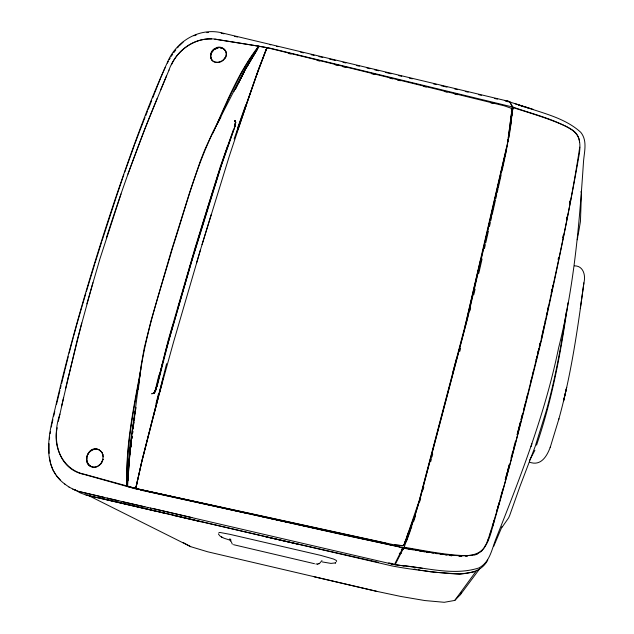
<?xml version="1.0" encoding="UTF-8"?>
<svg xmlns="http://www.w3.org/2000/svg" width="634" height="634" viewBox="0 0 634 634"><rect width="100%" height="100%" fill="white"/><g stroke="black" fill="none" stroke-linecap="round" stroke-linejoin="round"><path stroke-width="0.95" d="M249.915 61.744L243.052 73.14L212.16 133.6L204.679 150.028L200.098 161.733L189.709 192.237L171.22 251.302L151.193 320.146L144.227 348.129L141.033 366.23L130.232 448.317L129.13 464.199M49.056 443.697L49.135 453.365M127.743 477.418L129.542 448.214L135.09 410.887M403.224 548.925L403.279 547.554L401.346 547.134M508.722 137.744L512.914 107.075L509.617 101.567L220.046 32.437C198.505 28.15 176.902 41.226 168.081 60.888C147.92 105.038 131.65 150.955 115.943 196.865C92.619 266.557 71.571 337.042 55.095 408.684C48.945 433.212 40.655 466.711 65.033 484.21M128.028 480.754L129.193 460.791M129.693 453.69L129.74 452.842L127.577 486.135L135.787 488.513L394.602 544.931L402.796 545.755L404.088 544.804L415.191 514.388L419.09 502.057M129.209 460.783L130.327 449.49M86.795 457.788C86.24 461.251 87.817 465.087 91.09 466.624M86.945 457.803C85.923 462.717 90.171 467.955 95.322 467.147M579.73 147.151C570.101 211.447 555.138 274.942 541.587 338.516C524.31 406.497 508.936 475.238 487.284 541.951M558.728 419.47C571.202 374.789 577.693 328.729 583.906 282.843C585.848 275.6 583.462 265.709 574.459 265.86M49.46 439.085L49.618 437.238M235.143 126.039L235.689 122.338L234.945 120.706L235.634 121.926L235.143 126.039L220.917 166.726L191.69 261.43L168.826 340.41L157.224 385.884M233.439 129.645L220.363 166.544L195.09 247.846L168.279 340.101L156.107 388.46L155.187 391.36L153.19 393.516L155.021 391.646L156.107 389.046L154.324 392.937L156.012 389.514L157.169 385.139L154.268 392.89L151.653 393.801L153.42 393.326L154.537 391.701M129.621 455.719L127.014 485.985L127.521 486.167M129.708 454.982L130.152 451.273M57.234 427.768C52.44 447.374 63.662 470.111 84.267 474.232L127.141 486.016M235.539 123.995L235.563 121.482L234.572 120.65L235.689 122.338L234.897 126.34L220.759 166.71L194.273 252.158M511.147 116.244L507.525 143.062L465.087 325.987M512.914 107.075C533.067 114.199 554.536 118.97 572.859 130.366C580.411 135.43 580.522 145.202 579.397 153.269C568.563 215.394 555.432 277.121 541.808 338.683C525.824 404.326 509.237 469.881 490.391 534.763C487.475 543.433 482.957 553.609 472.79 555.21C449.546 557.54 426.508 551.128 403.628 547.934L403.739 548.553L414.715 516.631L420.77 496.192L468.003 316.731L506.407 149.672L509.728 132.427L512.914 107.542C530.729 113.288 548.798 118.487 565.877 126.237C572.367 129.463 579.405 134.519 579.571 142.499M510.473 127.379L511.448 119.382M138.386 389.276C142.737 340.45 159.332 294.002 172.765 247.181C187.03 203.34 198.109 157.826 220.854 117.33M265.4 51.711L266.787 47.875M509.371 129.677L509.902 125.437M511.511 113.272L511.995 109.389L511.305 108.263L504.165 105.791L267.001 47.677L259.171 46.345L258.617 46.345L245.199 69.788M510.719 119.683L511.995 109.389M511.939 115.42L512.914 107.542L512.153 111.727M508.848 133.869L509.268 130.517M510.005 124.621L511.868 110.126L511.194 108.897M508.325 137.8L508.587 135.834M130.382 448.333L131.595 439.758M131.84 438.062L132.078 436.366M132.49 433.426L132.768 431.469M133.164 428.695L133.417 426.888M133.798 424.186L134.059 422.363M134.448 419.621L134.709 417.798M130.319 449.316L130.097 450.861L130.327 449.387M580.276 308.631L583.906 282.843M130.287 448.991L129.915 451.543M130.612 447.984L130.937 445.662M507.834 141.247L508.08 139.52M130.509 447.683L131.404 441.494M131.896 438.102L132.141 436.406M132.569 433.474L132.847 431.516M133.251 428.743L133.512 426.944M130.097 450.568L130.303 449.141M131.286 443.301L131.515 441.732M131.999 438.363L132.244 436.675M130.533 447.778L130.873 445.496M130.564 447.873L130.905 445.544M50.165 433.561L50.443 431.722M131.262 443.166L131.5 441.589M132.213 431.35L135.422 411.3M166.599 363.694L142 460.236L135.787 488.513L141.477 463.129L157.937 398.723M566.241 312.055C561.542 344.151 555.701 376.136 547.213 407.464A136.318 132.609 0.3 0 1 545.66 412.861L535.175 446.51L519.999 486.31L509.736 515.331L508.634 517.827L502.049 527.29M568.032 302.711C561.225 349.944 552.769 397.169 537.418 442.484L536.578 445.147M135.747 409.398L136.072 407.511M511.369 111.909L512.264 106.924L509.617 101.567L505.147 100.695M508.088 141.422L508.42 139.567M577.265 239.779L577.748 237.14M577.915 236.213L580.427 221.607L581.521 190.858L580.895 192.078M511.376 112.21L511.828 109.809M51.33 426.983L51.703 425.073M135.914 487.934L136.104 486.96M569.942 201.065L569.578 202.912L569.998 201.065M140.867 368.853C133.719 407.282 125.405 446.059 126.919 485.375M140.296 373.727C133.52 410.769 125.595 448.198 127.228 486.064M566.455 218.873L566.772 216.979M505.147 156.535L506.685 148.911M562.675 237.623L562.992 235.761M235.563 121.482L234.58 126.507M58.328 421.325L63.622 397.502M59.913 414.113C51.671 437.056 56.585 468.788 84.274 474.47L135.922 488.965M137.633 479.47L136.033 486.785M546.286 316.358L547.031 312.617M547.499 310.747L548.434 306.079M158.968 374.948L155.235 390.338M501.985 171.117L504.957 157.446M136.429 485.509L136.944 483.132M137.697 479.518L142.103 460.252L163.128 378.062M506.891 146.517L466.854 320.487L419.336 501.098M51.893 424.122L52.907 419.613M498.205 188.021L501.145 174.873M61.577 406.275L77.324 339.61L92.905 282.724M541.167 339.087L543.243 329.609M543.734 327.715L544.091 325.821M545.018 322.032L545.375 320.138M484.463 248.488L485.343 244.653M485.779 242.727L488.394 231.204M489.488 226.409L490.359 222.566M490.795 220.648L491.667 216.804M492.103 214.886L495.376 200.479M495.82 198.561L496.691 194.717M497.127 192.799L497.999 188.956M480.413 260.614L466.418 320.852L419.129 500.908L407.083 536.182M478.789 273.286L482.062 259.005M65.73 388.048L68.131 377.69M68.21 377.634L81.731 323.007M235.373 122.988L234.326 126.467M473.78 294.731L475.088 289.152M53.724 416.015L54.778 411.561M159.562 375.273L162.851 361.729M536.118 360.033L537.03 356.221M539.304 346.695L540.216 342.883M536.182 360.033L537.093 356.221M539.375 346.695L540.287 342.883M56.474 404.476L57.329 400.942M469.968 310.66L470.65 307.839M62.734 378.926L65.048 369.44M57.543 400.062L59.905 390.449M60.373 388.531L61.086 385.646M61.553 383.721L62.497 379.877M234.897 126.34L235.436 124.169M65.278 368.497L68.218 356.72M530.468 382.888L531.958 377.175M532.37 375.273L533.384 371.461M155.996 403.723L158.54 393.619M153.737 415.032L161.932 383.839M523.47 410.333L525.713 401.837M526.133 399.943L527.654 394.269M69.146 353.114L71.951 342.32M459.84 351.276L460.577 348.431M517.146 434.591L520.554 421.547L517.209 434.599M522.495 414.089L521.037 419.684L522.559 414.097M510.917 458.319L512.977 450.726M513.413 448.824L515.474 441.224M452.557 373.481L456.845 357.211M430.676 461.718L431.437 458.85M431.944 456.94L432.705 454.079M505.25 479.756L507.224 472.306M507.715 470.436L509.197 464.849M505.314 479.764L507.287 472.306M507.779 470.444L509.253 464.849M159.237 393.841L173.581 341.948L200.495 249.709L229.246 156.321L246.158 105.363M500.115 498.95L502.865 488.901M72.189 341.417L73.187 337.748M73.687 335.909L76.445 325.821M165.395 352.393L192.934 256.207M497.024 510.267L499.085 502.722M497.088 510.275L499.148 502.73M423.029 489.931L423.821 487.078M86.85 303.876L99.459 260.487M172.892 324.98L165.3 352.282L156.012 389.514M492.356 526.949L494.179 520.506L492.412 526.957M76.69 324.901L82.143 305.865M419.882 501.209L420.667 498.514M177.782 308.449C193.552 254.091 209.386 199.718 227.59 146.113M196.556 262.952L200.495 249.709M82.428 304.922L85.796 293.558M86.359 291.664L88.324 285.031M226.267 54.635C225.324 60.23 218.579 64.105 213.42 61.371M531.078 446.59L531.918 443.752M529.366 462.099C540.889 466.569 547.015 456.226 550.399 446.804M88.602 284.111L94.743 263.998M550.201 447.461L558.95 418.733M202.016 244.676L211.257 214.458M99.364 260.582L121.023 193.949M103.001 459.254C102.09 463.842 97.763 467.987 92.873 467.242M103.073 459.262L101.075 463.652L97.184 466.584M95.029 263.086L101.741 241.633M414.691 518.422L415.555 515.672M489.9 534.787L491.326 530.436M86.858 456.987C87.746 452.47 92.049 448.46 96.82 449.023M87.009 457.011C87.888 451.067 95.615 446.487 100.592 450.917M102.034 240.706L116.188 197.245M106.353 237.924C121.435 190.747 138.26 144.116 157.208 98.341M238.035 129.217L258.648 69.193L264.299 54.405M156.107 388.46L154.268 392.89L153.42 393.326M116.498 196.342L122.6 178.305M236.323 133.409L256.73 74.741M413.534 521.806L414.406 519.27M234.144 138.981L258.577 69.122L266.066 49.928M256.77 74.875L267.001 47.677L266.755 48.192M122.909 177.409L123.844 174.738M124.771 172.068L134.63 144.473M237.378 128.631L245.746 104.919M394.586 544.812L402.788 545.62L404.072 544.646L405.784 539.835M404.072 544.646L408.597 531.966M407.408 537.434L409.152 532.552M410.903 527.654L412.663 522.733M127.925 174.128L145.043 128.377L166.465 76.017M406.323 541.761L410.594 530.008M410.927 529.105L411.799 526.727M534.882 450.283L529.715 460.078M134.963 143.609L139.211 132.355M502.096 526.426L493.68 546.405M487.229 541.943L488.6 538.353M266.407 48.866L264.227 54.389M139.535 131.492L143.585 121.086M156.146 388.745L155.021 391.646L153.19 393.516M148.229 109.325L151.692 100.544M152.731 97.905L154.458 93.515M143.926 120.222L145.004 117.488M145.725 115.665L147.524 111.116M154.799 92.635L157.486 85.883M157.826 85.035L160.592 78.204M160.473 90.266L169.048 70.017M160.957 77.332L163.136 72.11M212.945 133.092C226.124 103.374 238.249 72.561 258.276 46.607M266.534 48.818L266.827 48.113M217.375 123.709L229.064 97.834L240.888 73.916L248.845 60.523L258.87 46.234L255.423 45.672M163.493 71.317L165.276 67.355M168.961 70.128C175.729 50.165 196.683 35.242 218.001 39.585L255.534 45.624M233.867 91.542L243.583 72.062L254.361 54.104M238.265 83.751L242.006 75.961M240.175 79.646L242.988 73.94M240.888 78.545L241.966 76.31M242.299 75.628L244.328 71.499M235.729 88.625L237.314 85.392M237.702 84.584L246.103 67.917L259.171 46.345M243.9 71.824L235.246 89.394M243.313 73.267L244.328 71.23L243.242 73.338M87.326 494.94L190.699 546.674L207.659 551.786L376.675 591.332L400.823 596.459L424.835 600.549L444.299 602.3L454.768 600.422L460.355 594.692L461.576 592.251M395.053 564.72L404.326 565.972L394.443 564.561L402.923 547.768L143.213 490.494L129.724 487.078M235.626 122.711L235.04 120.983M403.628 547.934L395.117 564.72M167.392 63.107L168.272 61.379M484.851 546.682L487.76 541M154.458 392.501L155.251 390.996L153.872 393.135L152.77 393.516L154.268 392.89M171.481 64.771C178.336 49.365 194.392 38.254 211.463 38.951M224.658 58.716C230.134 52.685 221.987 43.889 215.354 48.287C208.665 50.791 208.855 62.378 216.773 62.449M225.791 56.901L223.691 59.762M169.262 59.699L170.245 58.027M244.875 69.827L256.968 50.126M244.906 69.74L245.271 69.169M487.752 560.084C478.25 578.081 454.285 573.263 437.603 572.478C422.307 570.64 406.973 568.817 391.836 565.9L86.042 495.011L80.043 492.8L74.994 489.765M171.235 56.347L172.717 54.183M173.7 52.733L175.824 49.912M485.319 545.747C481.475 553.688 472.171 555.756 464.096 555.63C443.824 554.734 423.892 550.597 403.937 547.182M454.768 600.422L476.808 570.259M321.969 560.567L319.401 563.571L317.357 564.284M460.355 594.692L479.779 568.65M177.52 47.835L178.653 46.456M258.482 46.694L258.949 46.567M213.341 50.514C210.567 52.963 209.735 57.543 212.287 60.452M99.173 465.332C102.97 462.313 104.206 456.599 101.836 452.335M179.295 45.83L183.147 42.09M480.738 551.746L482.006 550.677M322.262 561.922L330.94 563.404L335.537 562.881M336.313 561.375L336.662 561.106L335.965 560.226L333.484 559.006L320.606 555.352L229.762 534.303L220.133 532.497L219.102 532.512L218.817 533.083M335.212 563.135L335.822 562.675M222.066 61.133L223.255 60.309M214.411 49.603L217.557 48.073M219.475 62.298L221.472 61.538M474.731 554.94L477.236 554.076M317.396 563.919L315.867 564.022M193.774 35.773L196.247 34.989M95.045 467.25L97.422 466.489M475.524 571.575L459.832 574.396L430.644 571.82L421.895 570.346M218.088 62.481L219.483 62.251M218.904 47.748C213.698 48.002 208.943 53.827 211.17 58.914M206.795 32.643L208.459 32.461M465.602 556.367L467.496 556.208M318.537 563.602L319.401 563.571M459.111 556.232L460.95 556.351M459.103 556.137L461.861 556.319M220.26 47.724L223.382 48.556L225.823 51.267M220.26 47.883C223.231 47.859 225.839 50.221 226.267 53.137M507.446 101.638L508.777 101.789M214.767 39.181L258.07 46.1M449.823 555.511L451.757 555.764M440.154 554.132L442.088 554.385M444.989 554.766L446.922 555.019M449.823 555.4L451.757 555.653M402.471 565.496L422.387 568.318M404.849 565.837C429.186 568.429 454.847 575.624 478.852 567.961C490.019 562.231 491.841 548.941 496.105 538.385C520.752 476.213 545.169 413.661 558.602 347.892C574.071 287.043 579.333 224.46 583.486 162.027C584.144 152.136 587.742 140.891 580.776 132.34C565.425 118.233 544.115 113.581 524.92 106.813M422.91 551.564L424.82 551.873M426.73 552.182L428.639 552.491M257.214 45.894L270.441 48.255L512.264 106.924M429.63 552.507L402.178 547.625M431.532 552.816L433.442 553.125M435.344 553.442L437.254 553.751M399.285 553.213L401.227 553.53M414.113 569.039L416.062 569.364M418.004 569.697L419.946 570.021M403.937 548.267L413.416 549.932M415.318 550.264L417.212 550.597M419.106 550.93L421 551.263M509.577 101.797L505.147 100.719M385.813 543.195L139.631 489.448M378.514 562.374L265.384 536.697M349.778 536.277L399.111 546.706L402.463 548.014M145.448 491.128L213.079 505.932M214.958 506.344L246.84 513.326M250.699 514.166L252.617 514.586M254.527 515.006L257.404 515.632M259.314 516.052L263.142 516.892M265.06 517.304L266.969 517.724M270.805 518.564L272.715 518.984M276.543 519.825L278.461 520.245M280.371 520.657L283.247 521.291M285.165 521.711L287.099 522.131M290.958 522.979L292.892 523.399M296.752 524.247L298.685 524.667M300.611 525.087L307.371 526.569M311.231 527.409L313.156 527.837M317.024 528.677L318.95 529.105M320.883 529.525L324.743 530.365M331.495 531.847L333.429 532.267M337.288 533.115L339.214 533.535M343.049 534.375L344.92 534.787M360.849 538.266L364.598 539.09M386.843 543.956L390.71 544.804M395.545 545.858L399.412 546.706M145.051 506.891L79.179 491.596L72.759 489.194M140.645 490.074L144.481 490.922M142.595 489.971L167.82 495.566M401.322 549.187L403.153 549.591M147.912 507.525L122.988 501.898M168.755 495.78L175.491 497.286M177.417 497.714L348.819 536.079M137.221 488.909L138.83 489.266M147.643 507.382L150.781 508.167M156.218 511.273L86.042 495.011M150.543 508.032L394.459 564.64M153.444 508.69L191.888 517.59M314.48 563.705L233.494 544.677M159.039 511.915L164.705 513.215M172.757 515.252L201.057 521.79M298.899 544.44L103.183 498.712M314.139 576.766L376.675 591.332M136.817 489.202L138.244 489.535M221.163 33.166L224.04 33.84M234.596 36.328L237.481 37.002M78.885 491.445L103.786 497.318M107.098 498.094L118.843 500.9M300.611 52.178L303.496 52.868M311.199 54.706L314.092 55.396M318.902 56.545L322.754 57.456M329.498 59.065L335.275 60.444M342.978 62.283L345.871 62.972M356.459 65.5L359.351 66.19M367.054 68.028L369.947 68.718M374.757 69.867L378.609 70.786M385.353 72.395L391.13 73.774M398.834 75.612L401.718 76.302M409.429 78.14L412.314 78.83M433.498 83.886L436.39 84.576M441.201 85.725L446.986 87.104M454.689 88.942L457.574 89.632M465.277 91.47L468.169 92.16M478.63 94.656L481.388 95.314M494.56 98.452L497.421 99.142M134.036 487.911L141.659 489.757M288.304 53.399L291.18 54.096M317.04 60.412L319.916 61.11M335.243 64.85L338.12 65.556M342.907 66.721L345.784 67.426M371.651 73.742L374.52 74.44M389.847 78.18L392.723 78.885M397.51 80.05L400.387 80.756M423.377 86.367L426.254 87.064M444.283 91.47L447.129 92.16M454.705 94.014L457.55 94.704M490.795 102.882L493.442 103.556M276.44 46.282L278.057 46.694M131.555 487.277L127.783 486.302M134.876 488.331L135.787 488.568M127.577 486.135L126.935 485.961M269.83 44.562L270.742 44.808M394.451 564.601L388.705 563.024L394.443 564.585L393.666 564.205M125.366 485.533L126.396 485.81M127.672 486.254L128.884 486.603M129.391 487.07L130.121 487.284M390.639 563.198L392.311 563.697M98.563 497.333L101.337 498.158M98.849 449.641C87.73 444.283 80.621 465.404 93.135 467.25M515.085 103.683L533.384 109.468M230.3 540.319C226.322 538.646 220.703 538.155 218.461 534.097M530.111 108.676L510.156 102.074M518.636 105.03L523.977 106.789M390.909 563.357L392.192 563.784M128.94 486.936L127.894 486.436M230.839 539.494L229.667 538.908L230.808 540.984L230.269 539.479L230.522 540.16M76.302 490.708L69.043 487.102M221.361 536.887L222.74 537.521M182.957 542.419L190.699 546.674M98.627 449.506L102.034 452.454L102.835 454.586M64.731 484.059L69.344 487.253M211.986 60.175L213.69 61.625M56.41 475.555L60.579 480.287M100.426 450.679L101.971 452.541M232.329 544.178L231.355 541.959M55.919 474.771L52.971 470.056L50.704 463.874L49.412 457.257M230.602 540.398L230.863 541.436M102.914 454.523L103.183 456.876M403.105 549.448L402.923 547.768M226.259 52.701L226.275 55.023M558.578 257.499L558.189 259.433L558.641 257.499M552.048 289.152L551.255 292.971L552.111 289.152M552.848 285.34L552.444 287.25L552.911 285.34M566.669 387.39L563.499 401.243L566.669 387.39M538.852 348.597L537.481 354.319L538.916 348.605"/></g></svg>
